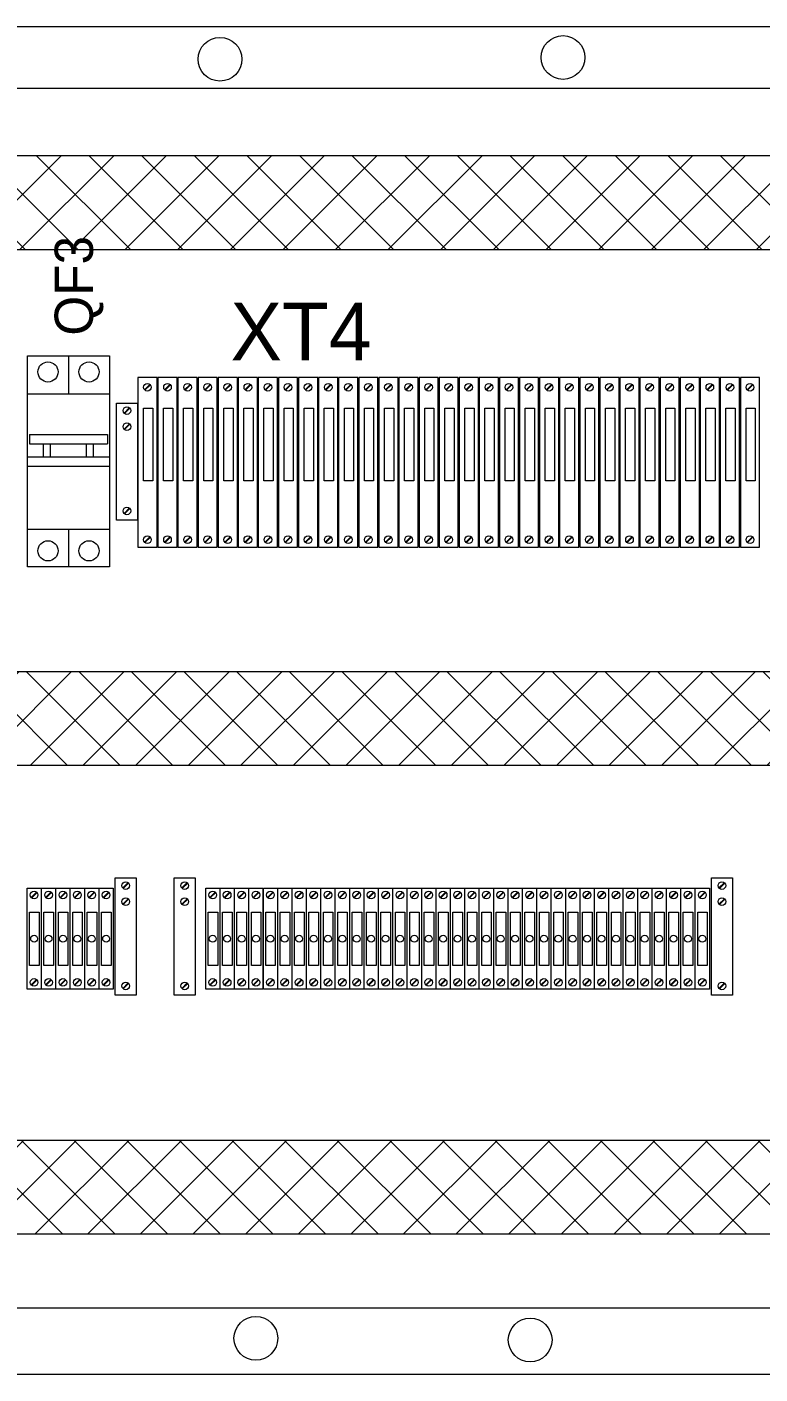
# Model space of a CAD drawing. Header units: millimetres. Extents: x 47793 to 72822, y 60284 to 123188.
# Drawn here: x 50123 to 50436, y 61988 to 62563 of the extents above; entities that cross this region are included whole.
import ezdxf

# ---------------------------------------------------------------- set-up
doc = ezdxf.new("R2010")
doc.units = ezdxf.units.MM
doc.header["$LTSCALE"] = 10
doc.layers.get('0').update_dxf_attribs({"lineweight": 18})
for name, color, linetype, lineweight in [('1轮廓实线层', 7, 'Continuous', 18), ('6文字层', 3, 'Continuous', 18), ('剖面线层', 4, 'Continuous', 18)]:
    doc.layers.add(name, color=color, linetype=linetype, lineweight=lineweight)
doc.styles.add('样式 1', font='SIMYOU.TTF', dxfattribs={"width": 0.9})

msp = doc.modelspace()

# ---------------------------------------------------------------- hatches: boundary and pattern name
at = {"layer": '剖面线层'}
h = msp.add_hatch(dxfattribs=at)
h.set_pattern_fill('ANSI37', color=256, scale=5, style=0)
h.paths.add_polyline_path([(49868.49, 62047.81), (49868.49, 62268.15), (49868.49, 62507.81), (50488.49, 62507.81), (50528.49, 62507.81), (50528.49, 62267.81), (50528.49, 62047.81)], flags=0)
h.paths.add_polyline_path([(49908.49, 62287.81), (49908.49, 62298.65), (49908.49, 62467.81), (50488.49, 62467.81), (50488.49, 62287.81)], flags=0)
h.paths.add_polyline_path([(49908.49, 62087.81), (49908.49, 62229.61), (49908.49, 62247.81), (50488.49, 62247.81), (50488.49, 62087.81)], flags=0)

# ---------------------------------------------------------------- linework, layer by layer
for p, q in [((49908.49, 62467.81), (50488.49, 62467.81)), ((49908.49, 62287.81), (50488.49, 62287.81)), ((49908.49, 62247.81), (50488.49, 62247.81)), ((49908.49, 62087.81), (50488.49, 62087.81))]:
    msp.add_line(p, q)
at = {"layer": '1轮廓实线层'}
for p, q in [((50488.49, 62507.81), (49868.49, 62507.81)), ((50123.18, 62422.42), (50140.68, 62422.42)), ((50123.18, 62332.42), (50123.18, 62422.42)), ((50140.68, 62422.42), (50158.18, 62422.42)), ((50140.68, 62422.42), (50140.68, 62406.28)), ((50158.18, 62422.42), (50158.18, 62332.42)), ((50123.18, 62406.28), (50158.18, 62406.28)), ((50124.08, 62388.83), (50157.28, 62388.83)), ((50124.08, 62388.83), (50124.08, 62384.87)), ((50157.28, 62388.83), (50157.28, 62384.87)), ((50124.08, 62384.87), (50157.28, 62384.87)), ((50130, 62379.4), (50130, 62384.87)), ((50133.01, 62379.4), (50133.01, 62384.87)), ((50148.35, 62379.4), (50148.35, 62384.87)), ((50151.36, 62379.4), (50151.36, 62384.87)), ((50123.18, 62379.4), (50158.18, 62379.4)), ((50123.18, 62375.44), (50158.18, 62375.44)), ((50123.18, 62348.57), (50158.18, 62348.57)), ((50140.68, 62348.57), (50140.68, 62332.42)), ((50140.68, 62332.42), (50123.18, 62332.42)), ((50158.18, 62332.42), (50140.68, 62332.42)), ((49868.49, 62047.81), (50528.49, 62047.81))]:
    msp.add_line(p, q, dxfattribs=at)
at = {"layer": '1轮廓实线层', "lineweight": 13}
for p, q in [((50178.45, 62413.26), (50170.25, 62413.26)), ((50170.25, 62413.26), (50170.25, 62340.76)), ((50178.45, 62340.76), (50178.45, 62413.26)), ((50187.02, 62413.26), (50178.82, 62413.26)), ((50178.82, 62413.26), (50178.82, 62340.76)), ((50187.02, 62340.76), (50187.02, 62413.26)), ((50195.59, 62413.26), (50187.39, 62413.26)), ((50187.39, 62413.26), (50187.39, 62340.76)), ((50195.59, 62340.76), (50195.59, 62413.26)), ((50204.16, 62413.26), (50195.96, 62413.26)), ((50195.96, 62413.26), (50195.96, 62340.76)), ((50204.16, 62340.76), (50204.16, 62413.26)), ((50212.73, 62413.26), (50204.53, 62413.26)), ((50204.53, 62413.26), (50204.53, 62340.76)), ((50212.73, 62340.76), (50212.73, 62413.26)), ((50221.3, 62413.26), (50213.1, 62413.26)), ((50213.1, 62413.26), (50213.1, 62340.76)), ((50221.3, 62340.76), (50221.3, 62413.26)), ((50229.87, 62413.26), (50221.67, 62413.26)), ((50221.67, 62413.26), (50221.67, 62340.76)), ((50229.87, 62340.76), (50229.87, 62413.26)), ((50238.44, 62413.26), (50230.24, 62413.26)), ((50230.24, 62413.26), (50230.24, 62340.76)), ((50238.44, 62340.76), (50238.44, 62413.26)), ((50247.01, 62413.26), (50238.81, 62413.26)), ((50238.81, 62413.26), (50238.81, 62340.76)), ((50247.01, 62340.76), (50247.01, 62413.26)), ((50255.58, 62413.26), (50247.38, 62413.26)), ((50247.38, 62413.26), (50247.38, 62340.76)), ((50255.58, 62340.76), (50255.58, 62413.26)), ((50264.15, 62413.26), (50255.95, 62413.26)), ((50255.95, 62413.26), (50255.95, 62340.76)), ((50264.15, 62340.76), (50264.15, 62413.26)), ((50272.72, 62413.26), (50264.52, 62413.26)), ((50264.52, 62413.26), (50264.52, 62340.76)), ((50272.72, 62340.76), (50272.72, 62413.26)), ((50281.29, 62413.26), (50273.09, 62413.26)), ((50273.09, 62413.26), (50273.09, 62340.76)), ((50281.29, 62340.76), (50281.29, 62413.26)), ((50289.86, 62413.26), (50281.66, 62413.26)), ((50281.66, 62413.26), (50281.66, 62340.76)), ((50289.86, 62340.76), (50289.86, 62413.26)), ((50298.43, 62413.26), (50290.23, 62413.26)), ((50290.23, 62413.26), (50290.23, 62340.76)), ((50298.43, 62340.76), (50298.43, 62413.26)), ((50307, 62413.26), (50298.8, 62413.26)), ((50298.8, 62413.26), (50298.8, 62340.76)), ((50307, 62340.76), (50307, 62413.26)), ((50315.57, 62413.26), (50307.37, 62413.26)), ((50307.37, 62413.26), (50307.37, 62340.76)), ((50315.57, 62340.76), (50315.57, 62413.26)), ((50324.14, 62413.26), (50315.94, 62413.26)), ((50315.94, 62413.26), (50315.94, 62340.76)), ((50324.14, 62340.76), (50324.14, 62413.26)), ((50332.71, 62413.26), (50324.51, 62413.26)), ((50324.51, 62413.26), (50324.51, 62340.76)), ((50332.71, 62340.76), (50332.71, 62413.26)), ((50341.28, 62413.26), (50333.08, 62413.26)), ((50333.08, 62413.26), (50333.08, 62340.76)), ((50341.28, 62340.76), (50341.28, 62413.26)), ((50349.85, 62413.26), (50341.65, 62413.26)), ((50341.65, 62413.26), (50341.65, 62340.76)), ((50349.85, 62340.76), (50349.85, 62413.26)), ((50358.43, 62413.26), (50350.23, 62413.26)), ((50350.23, 62413.26), (50350.23, 62340.76)), ((50358.43, 62340.76), (50358.43, 62413.26)), ((50367, 62413.26), (50358.8, 62413.26)), ((50358.8, 62413.26), (50358.8, 62340.76)), ((50367, 62340.76), (50367, 62413.26)), ((50375.57, 62413.26), (50367.37, 62413.26)), ((50367.37, 62413.26), (50367.37, 62340.76)), ((50375.57, 62340.76), (50375.57, 62413.26)), ((50384.14, 62413.26), (50375.94, 62413.26)), ((50375.94, 62413.26), (50375.94, 62340.76)), ((50384.14, 62340.76), (50384.14, 62413.26)), ((50392.71, 62413.26), (50384.51, 62413.26)), ((50384.51, 62413.26), (50384.51, 62340.76)), ((50392.71, 62340.76), (50392.71, 62413.26)), ((50401.28, 62413.26), (50393.08, 62413.26)), ((50393.08, 62413.26), (50393.08, 62340.76)), ((50401.28, 62340.76), (50401.28, 62413.26)), ((50409.85, 62413.26), (50401.65, 62413.26)), ((50401.65, 62413.26), (50401.65, 62340.76)), ((50409.85, 62340.76), (50409.85, 62413.26)), ((50418.42, 62413.26), (50410.22, 62413.26)), ((50410.22, 62413.26), (50410.22, 62340.76)), ((50418.42, 62340.76), (50418.42, 62413.26)), ((50426.99, 62413.26), (50418.79, 62413.26)), ((50418.79, 62413.26), (50418.79, 62340.76)), ((50426.99, 62340.76), (50426.99, 62413.26)), ((50435.56, 62413.26), (50427.36, 62413.26)), ((50427.36, 62413.26), (50427.36, 62340.76)), ((50435.56, 62340.76), (50435.56, 62413.26)), ((50173.1, 62408), (50175.39, 62410.3)), ((50173.3, 62407.8), (50175.6, 62410.1)), ((50181.67, 62408), (50183.97, 62410.3)), ((50181.87, 62407.8), (50184.17, 62410.1)), ((50190.24, 62408), (50192.54, 62410.3)), ((50190.44, 62407.8), (50192.74, 62410.1)), ((50198.81, 62408), (50201.11, 62410.3)), ((50199.01, 62407.8), (50201.31, 62410.1)), ((50207.38, 62408), (50209.68, 62410.3)), ((50207.58, 62407.8), (50209.88, 62410.1)), ((50215.95, 62408), (50218.25, 62410.3)), ((50216.15, 62407.8), (50218.45, 62410.1)), ((50224.52, 62408), (50226.82, 62410.3)), ((50224.72, 62407.8), (50227.02, 62410.1)), ((50233.09, 62408), (50235.39, 62410.3)), ((50233.29, 62407.8), (50235.59, 62410.1)), ((50241.66, 62408), (50243.96, 62410.3)), ((50241.86, 62407.8), (50244.16, 62410.1)), ((50250.23, 62408), (50252.53, 62410.3)), ((50250.43, 62407.8), (50252.73, 62410.1)), ((50258.8, 62408), (50261.1, 62410.3)), ((50259, 62407.8), (50261.3, 62410.1)), ((50267.37, 62408), (50269.67, 62410.3)), ((50267.57, 62407.8), (50269.87, 62410.1)), ((50275.94, 62408), (50278.24, 62410.3)), ((50276.14, 62407.8), (50278.44, 62410.1)), ((50284.51, 62408), (50286.81, 62410.3)), ((50284.71, 62407.8), (50287.01, 62410.1)), ((50293.08, 62408), (50295.38, 62410.3)), ((50293.28, 62407.8), (50295.58, 62410.1)), ((50301.65, 62408), (50303.95, 62410.3)), ((50301.85, 62407.8), (50304.15, 62410.1)), ((50310.22, 62408), (50312.52, 62410.3)), ((50310.43, 62407.8), (50312.72, 62410.1)), ((50318.79, 62408), (50321.09, 62410.3)), ((50319, 62407.8), (50321.29, 62410.1)), ((50327.36, 62408), (50329.66, 62410.3)), ((50327.57, 62407.8), (50329.86, 62410.1)), ((50335.93, 62408), (50338.23, 62410.3)), ((50336.14, 62407.8), (50338.43, 62410.1)), ((50344.51, 62408), (50346.8, 62410.3)), ((50344.71, 62407.8), (50347.01, 62410.1)), ((50353.08, 62408), (50355.37, 62410.3)), ((50353.28, 62407.8), (50355.58, 62410.1)), ((50361.65, 62408), (50363.94, 62410.3)), ((50361.85, 62407.8), (50364.15, 62410.1)), ((50370.22, 62408), (50372.51, 62410.3)), ((50370.42, 62407.8), (50372.72, 62410.1)), ((50378.79, 62408), (50381.09, 62410.3)), ((50378.99, 62407.8), (50381.29, 62410.1)), ((50387.36, 62408), (50389.66, 62410.3)), ((50387.56, 62407.8), (50389.86, 62410.1)), ((50395.93, 62408), (50398.23, 62410.3)), ((50396.13, 62407.8), (50398.43, 62410.1)), ((50404.5, 62408), (50406.8, 62410.3)), ((50404.7, 62407.8), (50407, 62410.1)), ((50413.07, 62408), (50415.37, 62410.3)), ((50413.27, 62407.8), (50415.57, 62410.1)), ((50421.64, 62408), (50423.94, 62410.3)), ((50421.84, 62407.8), (50424.14, 62410.1)), ((50430.21, 62408), (50432.51, 62410.3)), ((50430.41, 62407.8), (50432.71, 62410.1)), ((50161.11, 62402.32), (50170.11, 62402.32)), ((50161.11, 62352.32), (50161.11, 62402.32)), ((50164.36, 62398.06), (50166.66, 62400.36)), ((50164.56, 62397.86), (50166.86, 62400.15)), ((50170.11, 62402.32), (50170.11, 62352.32)), ((50164.36, 62391.18), (50166.66, 62393.48)), ((50164.56, 62390.98), (50166.86, 62393.28)), ((50164.36, 62355.24), (50166.66, 62357.54)), ((50164.56, 62355.04), (50166.86, 62357.33)), ((50170.11, 62352.32), (50161.11, 62352.32)), ((50173.1, 62342.96), (50175.39, 62345.26)), ((50173.3, 62342.76), (50175.6, 62345.06)), ((50181.67, 62342.96), (50183.97, 62345.26)), ((50181.87, 62342.76), (50184.17, 62345.06)), ((50190.24, 62342.96), (50192.54, 62345.26)), ((50190.44, 62342.76), (50192.74, 62345.06)), ((50198.81, 62342.96), (50201.11, 62345.26)), ((50199.01, 62342.76), (50201.31, 62345.06)), ((50207.38, 62342.96), (50209.68, 62345.26)), ((50207.58, 62342.76), (50209.88, 62345.06)), ((50215.95, 62342.96), (50218.25, 62345.26)), ((50216.15, 62342.76), (50218.45, 62345.06)), ((50224.52, 62342.96), (50226.82, 62345.26)), ((50224.72, 62342.76), (50227.02, 62345.06)), ((50233.09, 62342.96), (50235.39, 62345.26)), ((50233.29, 62342.76), (50235.59, 62345.06)), ((50241.66, 62342.96), (50243.96, 62345.26)), ((50241.86, 62342.76), (50244.16, 62345.06)), ((50250.23, 62342.96), (50252.53, 62345.26)), ((50250.43, 62342.76), (50252.73, 62345.06)), ((50258.8, 62342.96), (50261.1, 62345.26)), ((50259, 62342.76), (50261.3, 62345.06)), ((50267.37, 62342.96), (50269.67, 62345.26)), ((50267.57, 62342.76), (50269.87, 62345.06)), ((50275.94, 62342.96), (50278.24, 62345.26)), ((50276.14, 62342.76), (50278.44, 62345.06)), ((50284.51, 62342.96), (50286.81, 62345.26)), ((50284.71, 62342.76), (50287.01, 62345.06)), ((50293.08, 62342.96), (50295.38, 62345.26)), ((50293.28, 62342.76), (50295.58, 62345.06)), ((50301.65, 62342.96), (50303.95, 62345.26)), ((50301.85, 62342.76), (50304.15, 62345.06)), ((50310.22, 62342.96), (50312.52, 62345.26)), ((50310.43, 62342.76), (50312.72, 62345.06)), ((50318.79, 62342.96), (50321.09, 62345.26)), ((50319, 62342.76), (50321.29, 62345.06)), ((50327.36, 62342.96), (50329.66, 62345.26)), ((50327.57, 62342.76), (50329.86, 62345.06)), ((50335.93, 62342.96), (50338.23, 62345.26)), ((50336.14, 62342.76), (50338.43, 62345.06)), ((50344.51, 62342.96), (50346.8, 62345.26)), ((50344.71, 62342.76), (50347.01, 62345.06)), ((50353.08, 62342.96), (50355.37, 62345.26)), ((50353.28, 62342.76), (50355.58, 62345.06)), ((50361.65, 62342.96), (50363.94, 62345.26)), ((50361.85, 62342.76), (50364.15, 62345.06)), ((50370.22, 62342.96), (50372.51, 62345.26)), ((50370.42, 62342.76), (50372.72, 62345.06)), ((50378.79, 62342.96), (50381.09, 62345.26)), ((50378.99, 62342.76), (50381.29, 62345.06)), ((50387.36, 62342.96), (50389.66, 62345.26)), ((50387.56, 62342.76), (50389.86, 62345.06)), ((50395.93, 62342.96), (50398.23, 62345.26)), ((50396.13, 62342.76), (50398.43, 62345.06)), ((50404.5, 62342.96), (50406.8, 62345.26)), ((50404.7, 62342.76), (50407, 62345.06)), ((50413.07, 62342.96), (50415.37, 62345.26)), ((50413.27, 62342.76), (50415.57, 62345.06)), ((50421.64, 62342.96), (50423.94, 62345.26)), ((50421.84, 62342.76), (50424.14, 62345.06)), ((50430.21, 62342.96), (50432.51, 62345.26)), ((50430.41, 62342.76), (50432.71, 62345.06)), ((50170.25, 62340.76), (50178.45, 62340.76)), ((50178.82, 62340.76), (50187.02, 62340.76)), ((50187.39, 62340.76), (50195.59, 62340.76)), ((50195.96, 62340.76), (50204.16, 62340.76)), ((50204.53, 62340.76), (50212.73, 62340.76)), ((50213.1, 62340.76), (50221.3, 62340.76)), ((50221.67, 62340.76), (50229.87, 62340.76)), ((50230.24, 62340.76), (50238.44, 62340.76)), ((50238.81, 62340.76), (50247.01, 62340.76)), ((50247.38, 62340.76), (50255.58, 62340.76)), ((50255.95, 62340.76), (50264.15, 62340.76)), ((50264.52, 62340.76), (50272.72, 62340.76)), ((50273.09, 62340.76), (50281.29, 62340.76)), ((50281.66, 62340.76), (50289.86, 62340.76)), ((50290.23, 62340.76), (50298.43, 62340.76)), ((50298.8, 62340.76), (50307, 62340.76)), ((50307.37, 62340.76), (50315.57, 62340.76)), ((50315.94, 62340.76), (50324.14, 62340.76)), ((50324.51, 62340.76), (50332.71, 62340.76)), ((50333.08, 62340.76), (50341.28, 62340.76)), ((50341.65, 62340.76), (50349.85, 62340.76)), ((50350.23, 62340.76), (50358.43, 62340.76)), ((50358.8, 62340.76), (50367, 62340.76)), ((50367.37, 62340.76), (50375.57, 62340.76)), ((50375.94, 62340.76), (50384.14, 62340.76)), ((50384.51, 62340.76), (50392.71, 62340.76)), ((50393.08, 62340.76), (50401.28, 62340.76)), ((50401.65, 62340.76), (50409.85, 62340.76)), ((50410.22, 62340.76), (50418.42, 62340.76)), ((50418.79, 62340.76), (50426.99, 62340.76)), ((50427.36, 62340.76), (50435.56, 62340.76)), ((50160.59, 62199.65), (50169.59, 62199.65)), ((50160.59, 62149.65), (50160.59, 62199.65)), ((50169.59, 62199.65), (50169.59, 62149.65)), ((50185.78, 62199.65), (50194.78, 62199.65)), ((50185.78, 62149.65), (50185.78, 62199.65)), ((50194.78, 62199.65), (50194.78, 62149.65)), ((50414.96, 62199.65), (50423.96, 62199.65)), ((50414.96, 62149.65), (50414.96, 62199.65)), ((50423.96, 62199.65), (50423.96, 62149.65)), ((50123.02, 62195.25), (50129.02, 62195.25)), ((50123.02, 62152.25), (50123.02, 62195.25)), ((50124.77, 62191.35), (50127.07, 62193.65)), ((50124.97, 62191.15), (50127.27, 62193.45)), ((50129.02, 62195.25), (50129.02, 62152.25)), ((50129.16, 62195.25), (50135.16, 62195.25)), ((50129.16, 62152.25), (50129.16, 62195.25)), ((50130.91, 62191.35), (50133.21, 62193.65)), ((50131.12, 62191.15), (50133.41, 62193.45)), ((50135.16, 62195.25), (50135.16, 62152.25)), ((50135.31, 62195.25), (50141.31, 62195.25)), ((50135.31, 62152.25), (50135.31, 62195.25)), ((50137.06, 62191.35), (50139.36, 62193.65)), ((50137.26, 62191.15), (50139.56, 62193.45)), ((50141.31, 62195.25), (50141.31, 62152.25)), ((50141.45, 62195.25), (50147.45, 62195.25)), ((50141.45, 62152.25), (50141.45, 62195.25)), ((50143.2, 62191.35), (50145.5, 62193.65)), ((50143.4, 62191.15), (50145.7, 62193.45)), ((50147.45, 62195.25), (50147.45, 62152.25)), ((50147.59, 62195.25), (50153.59, 62195.25)), ((50147.59, 62152.25), (50147.59, 62195.25)), ((50149.34, 62191.35), (50151.64, 62193.65)), ((50149.55, 62191.15), (50151.84, 62193.45)), ((50153.59, 62195.25), (50153.59, 62152.25)), ((50153.74, 62195.25), (50159.74, 62195.25)), ((50153.74, 62152.25), (50153.74, 62195.25)), ((50155.49, 62191.35), (50157.79, 62193.65)), ((50155.69, 62191.15), (50157.99, 62193.45)), ((50159.74, 62195.25), (50159.74, 62152.25)), ((50163.84, 62195.38), (50166.14, 62197.68)), ((50164.04, 62195.18), (50166.34, 62197.48)), ((50189.03, 62195.38), (50191.32, 62197.68)), ((50189.23, 62195.18), (50191.53, 62197.48)), ((50199.23, 62195.25), (50205.23, 62195.25)), ((50199.23, 62152.25), (50199.23, 62195.25)), ((50200.98, 62191.35), (50203.28, 62193.65)), ((50201.18, 62191.15), (50203.48, 62193.45)), ((50205.23, 62195.25), (50205.23, 62152.25)), ((50205.37, 62195.25), (50211.37, 62195.25)), ((50205.37, 62152.25), (50205.37, 62195.25)), ((50207.13, 62191.35), (50209.42, 62193.65)), ((50207.33, 62191.15), (50209.63, 62193.45)), ((50211.37, 62195.25), (50211.37, 62152.25)), ((50211.52, 62195.25), (50217.52, 62195.25)), ((50211.52, 62152.25), (50211.52, 62195.25)), ((50213.27, 62191.35), (50215.57, 62193.65)), ((50213.47, 62191.15), (50215.77, 62193.45)), ((50217.52, 62195.25), (50217.52, 62152.25)), ((50217.66, 62195.25), (50223.66, 62195.25)), ((50217.66, 62152.25), (50217.66, 62195.25)), ((50219.41, 62191.35), (50221.71, 62193.65)), ((50219.61, 62191.15), (50221.91, 62193.45)), ((50223.66, 62195.25), (50223.66, 62152.25)), ((50223.81, 62195.25), (50229.81, 62195.25)), ((50223.81, 62152.25), (50223.81, 62195.25)), ((50225.56, 62191.35), (50227.85, 62193.65)), ((50225.76, 62191.15), (50228.06, 62193.45)), ((50229.81, 62195.25), (50229.81, 62152.25)), ((50229.95, 62195.25), (50235.95, 62195.25)), ((50229.95, 62152.25), (50229.95, 62195.25)), ((50231.7, 62191.35), (50234, 62193.65)), ((50231.9, 62191.15), (50234.2, 62193.45)), ((50235.95, 62195.25), (50235.95, 62152.25)), ((50236.09, 62195.25), (50242.09, 62195.25)), ((50236.09, 62152.25), (50236.09, 62195.25)), ((50237.84, 62191.35), (50240.14, 62193.65)), ((50238.04, 62191.15), (50240.34, 62193.45)), ((50242.09, 62195.25), (50242.09, 62152.25)), ((50242.24, 62195.25), (50248.24, 62195.25)), ((50242.24, 62152.25), (50242.24, 62195.25)), ((50243.99, 62191.35), (50246.28, 62193.65)), ((50244.19, 62191.15), (50246.49, 62193.45)), ((50248.24, 62195.25), (50248.24, 62152.25)), ((50248.38, 62195.25), (50254.38, 62195.25)), ((50248.38, 62152.25), (50248.38, 62195.25)), ((50250.13, 62191.35), (50252.43, 62193.65)), ((50250.33, 62191.15), (50252.63, 62193.45)), ((50254.38, 62195.25), (50254.38, 62152.25)), ((50254.52, 62195.25), (50260.52, 62195.25)), ((50254.52, 62152.25), (50254.52, 62195.25)), ((50256.27, 62191.35), (50258.57, 62193.65)), ((50256.48, 62191.15), (50258.77, 62193.45)), ((50260.52, 62195.25), (50260.52, 62152.25)), ((50260.67, 62195.25), (50266.67, 62195.25)), ((50260.67, 62152.25), (50260.67, 62195.25)), ((50262.42, 62191.35), (50264.72, 62193.65)), ((50262.62, 62191.15), (50264.92, 62193.45)), ((50266.67, 62195.25), (50266.67, 62152.25)), ((50266.81, 62195.25), (50272.81, 62195.25)), ((50266.81, 62152.25), (50266.81, 62195.25)), ((50268.56, 62191.35), (50270.86, 62193.65)), ((50268.76, 62191.15), (50271.06, 62193.45)), ((50272.81, 62195.25), (50272.81, 62152.25)), ((50272.95, 62195.25), (50278.95, 62195.25)), ((50272.95, 62152.25), (50272.95, 62195.25)), ((50274.7, 62191.35), (50277, 62193.65)), ((50274.91, 62191.15), (50277.2, 62193.45)), ((50278.95, 62195.25), (50278.95, 62152.25)), ((50279.1, 62195.25), (50285.1, 62195.25)), ((50279.1, 62152.25), (50279.1, 62195.25)), ((50280.85, 62191.35), (50283.15, 62193.65)), ((50281.05, 62191.15), (50283.35, 62193.45)), ((50285.1, 62195.25), (50285.1, 62152.25)), ((50285.24, 62195.25), (50291.24, 62195.25)), ((50285.24, 62152.25), (50285.24, 62195.25)), ((50286.99, 62191.35), (50289.29, 62193.65)), ((50287.19, 62191.15), (50289.49, 62193.45)), ((50291.24, 62195.25), (50291.24, 62152.25)), ((50291.38, 62195.25), (50297.38, 62195.25)), ((50291.38, 62152.25), (50291.38, 62195.25)), ((50293.13, 62191.35), (50295.43, 62193.65)), ((50293.34, 62191.15), (50295.63, 62193.45)), ((50297.38, 62195.25), (50297.38, 62152.25)), ((50297.53, 62195.25), (50303.53, 62195.25)), ((50297.53, 62152.25), (50297.53, 62195.25)), ((50299.28, 62191.35), (50301.58, 62193.65)), ((50299.48, 62191.15), (50301.78, 62193.45)), ((50303.53, 62195.25), (50303.53, 62152.25)), ((50303.67, 62195.25), (50309.67, 62195.25)), ((50303.67, 62152.25), (50303.67, 62195.25)), ((50305.42, 62191.35), (50307.72, 62193.65)), ((50305.62, 62191.15), (50307.92, 62193.45)), ((50309.67, 62195.25), (50309.67, 62152.25)), ((50309.82, 62195.25), (50315.82, 62195.25)), ((50309.82, 62152.25), (50309.82, 62195.25)), ((50311.57, 62191.35), (50313.86, 62193.65)), ((50311.77, 62191.15), (50314.07, 62193.45)), ((50315.82, 62195.25), (50315.82, 62152.25)), ((50315.96, 62195.25), (50321.96, 62195.25)), ((50315.96, 62152.25), (50315.96, 62195.25)), ((50317.71, 62191.35), (50320.01, 62193.65)), ((50317.91, 62191.15), (50320.21, 62193.45)), ((50321.96, 62195.25), (50321.96, 62152.25)), ((50322.1, 62195.25), (50328.1, 62195.25)), ((50322.1, 62152.25), (50322.1, 62195.25)), ((50323.85, 62191.35), (50326.15, 62193.65)), ((50324.05, 62191.15), (50326.35, 62193.45)), ((50328.1, 62195.25), (50328.1, 62152.25)), ((50328.25, 62195.25), (50334.25, 62195.25)), ((50328.25, 62152.25), (50328.25, 62195.25)), ((50330, 62191.35), (50332.29, 62193.65)), ((50330.2, 62191.15), (50332.5, 62193.45)), ((50334.25, 62195.25), (50334.25, 62152.25)), ((50334.39, 62195.25), (50340.39, 62195.25)), ((50334.39, 62152.25), (50334.39, 62195.25)), ((50336.14, 62191.35), (50338.44, 62193.65)), ((50336.34, 62191.15), (50338.64, 62193.45)), ((50340.39, 62195.25), (50340.39, 62152.25)), ((50340.53, 62195.25), (50346.53, 62195.25)), ((50340.53, 62152.25), (50340.53, 62195.25)), ((50342.28, 62191.35), (50344.58, 62193.65)), ((50342.48, 62191.15), (50344.78, 62193.45)), ((50346.53, 62195.25), (50346.53, 62152.25)), ((50346.68, 62195.25), (50352.68, 62195.25)), ((50346.68, 62152.25), (50346.68, 62195.25)), ((50348.43, 62191.35), (50350.72, 62193.65)), ((50348.63, 62191.15), (50350.93, 62193.45)), ((50352.68, 62195.25), (50352.68, 62152.25)), ((50352.82, 62195.25), (50358.82, 62195.25)), ((50352.82, 62152.25), (50352.82, 62195.25)), ((50354.57, 62191.35), (50356.87, 62193.65)), ((50354.77, 62191.15), (50357.07, 62193.45)), ((50358.82, 62195.25), (50358.82, 62152.25)), ((50358.96, 62195.25), (50364.96, 62195.25)), ((50358.96, 62152.25), (50358.96, 62195.25)), ((50360.71, 62191.35), (50363.01, 62193.65)), ((50360.92, 62191.15), (50363.21, 62193.45)), ((50364.96, 62195.25), (50364.96, 62152.25)), ((50365.11, 62195.25), (50371.11, 62195.25)), ((50365.11, 62152.25), (50365.11, 62195.25)), ((50366.86, 62191.35), (50369.16, 62193.65)), ((50367.06, 62191.15), (50369.36, 62193.45)), ((50371.11, 62195.25), (50371.11, 62152.25)), ((50371.25, 62195.25), (50377.25, 62195.25)), ((50371.25, 62152.25), (50371.25, 62195.25)), ((50373, 62191.35), (50375.3, 62193.65)), ((50373.2, 62191.15), (50375.5, 62193.45)), ((50377.25, 62195.25), (50377.25, 62152.25)), ((50377.39, 62195.25), (50383.39, 62195.25)), ((50377.39, 62152.25), (50377.39, 62195.25)), ((50379.14, 62191.35), (50381.44, 62193.65)), ((50379.35, 62191.15), (50381.64, 62193.45)), ((50383.39, 62195.25), (50383.39, 62152.25)), ((50383.54, 62195.25), (50389.54, 62195.25)), ((50383.54, 62152.25), (50383.54, 62195.25)), ((50385.29, 62191.35), (50387.59, 62193.65)), ((50385.49, 62191.15), (50387.79, 62193.45)), ((50389.54, 62195.25), (50389.54, 62152.25)), ((50389.68, 62195.25), (50395.68, 62195.25)), ((50389.68, 62152.25), (50389.68, 62195.25)), ((50391.43, 62191.35), (50393.73, 62193.65)), ((50391.63, 62191.15), (50393.93, 62193.45)), ((50395.68, 62195.25), (50395.68, 62152.25)), ((50395.82, 62195.25), (50401.82, 62195.25)), ((50395.82, 62152.25), (50395.82, 62195.25)), ((50397.57, 62191.35), (50399.87, 62193.65)), ((50397.78, 62191.15), (50400.07, 62193.45)), ((50401.82, 62195.25), (50401.82, 62152.25)), ((50401.97, 62195.25), (50407.97, 62195.25)), ((50401.97, 62152.25), (50401.97, 62195.25)), ((50403.72, 62191.35), (50406.02, 62193.65)), ((50403.92, 62191.15), (50406.22, 62193.45)), ((50407.97, 62195.25), (50407.97, 62152.25)), ((50408.11, 62195.25), (50414.11, 62195.25)), ((50408.11, 62152.25), (50408.11, 62195.25)), ((50409.86, 62191.35), (50412.16, 62193.65)), ((50410.06, 62191.15), (50412.36, 62193.45)), ((50414.11, 62195.25), (50414.11, 62152.25)), ((50418.21, 62195.38), (50420.51, 62197.68)), ((50418.41, 62195.18), (50420.71, 62197.48)), ((50163.84, 62188.51), (50166.14, 62190.81)), ((50164.04, 62188.31), (50166.34, 62190.61)), ((50189.03, 62188.51), (50191.32, 62190.81)), ((50189.23, 62188.31), (50191.53, 62190.61)), ((50418.21, 62188.51), (50420.51, 62190.81)), ((50418.41, 62188.31), (50420.71, 62190.61)), ((50124.77, 62154.06), (50127.07, 62156.35)), ((50124.97, 62153.85), (50127.27, 62156.15)), ((50130.91, 62154.06), (50133.21, 62156.35)), ((50131.12, 62153.85), (50133.41, 62156.15)), ((50137.06, 62154.06), (50139.36, 62156.35)), ((50137.26, 62153.85), (50139.56, 62156.15)), ((50143.2, 62154.06), (50145.5, 62156.35)), ((50143.4, 62153.85), (50145.7, 62156.15)), ((50149.34, 62154.06), (50151.64, 62156.35)), ((50149.55, 62153.85), (50151.84, 62156.15)), ((50155.49, 62154.06), (50157.79, 62156.35)), ((50155.69, 62153.85), (50157.99, 62156.15)), ((50163.84, 62152.56), (50166.14, 62154.86)), ((50164.04, 62152.36), (50166.34, 62154.66)), ((50189.03, 62152.56), (50191.32, 62154.86)), ((50189.23, 62152.36), (50191.53, 62154.66)), ((50200.98, 62154.06), (50203.28, 62156.35)), ((50201.18, 62153.85), (50203.48, 62156.15)), ((50207.13, 62154.06), (50209.42, 62156.35)), ((50207.33, 62153.85), (50209.63, 62156.15)), ((50213.27, 62154.06), (50215.57, 62156.35)), ((50213.47, 62153.85), (50215.77, 62156.15)), ((50219.41, 62154.06), (50221.71, 62156.35)), ((50219.61, 62153.85), (50221.91, 62156.15)), ((50225.56, 62154.06), (50227.85, 62156.35)), ((50225.76, 62153.85), (50228.06, 62156.15)), ((50231.7, 62154.06), (50234, 62156.35)), ((50231.9, 62153.85), (50234.2, 62156.15)), ((50237.84, 62154.06), (50240.14, 62156.35)), ((50238.04, 62153.85), (50240.34, 62156.15)), ((50243.99, 62154.06), (50246.28, 62156.35)), ((50244.19, 62153.85), (50246.49, 62156.15)), ((50250.13, 62154.06), (50252.43, 62156.35)), ((50250.33, 62153.85), (50252.63, 62156.15)), ((50256.27, 62154.06), (50258.57, 62156.35)), ((50256.48, 62153.85), (50258.77, 62156.15)), ((50262.42, 62154.06), (50264.72, 62156.35)), ((50262.62, 62153.85), (50264.92, 62156.15)), ((50268.56, 62154.06), (50270.86, 62156.35)), ((50268.76, 62153.85), (50271.06, 62156.15)), ((50274.7, 62154.06), (50277, 62156.35)), ((50274.91, 62153.85), (50277.2, 62156.15)), ((50280.85, 62154.06), (50283.15, 62156.35)), ((50281.05, 62153.85), (50283.35, 62156.15)), ((50286.99, 62154.06), (50289.29, 62156.35)), ((50287.19, 62153.85), (50289.49, 62156.15)), ((50293.13, 62154.06), (50295.43, 62156.35)), ((50293.34, 62153.85), (50295.63, 62156.15)), ((50299.28, 62154.06), (50301.58, 62156.35)), ((50299.48, 62153.85), (50301.78, 62156.15)), ((50305.42, 62154.06), (50307.72, 62156.35)), ((50305.62, 62153.85), (50307.92, 62156.15)), ((50311.57, 62154.06), (50313.86, 62156.35)), ((50311.77, 62153.85), (50314.07, 62156.15)), ((50317.71, 62154.06), (50320.01, 62156.35)), ((50317.91, 62153.85), (50320.21, 62156.15)), ((50323.85, 62154.06), (50326.15, 62156.35)), ((50324.05, 62153.85), (50326.35, 62156.15)), ((50330, 62154.06), (50332.29, 62156.35)), ((50330.2, 62153.85), (50332.5, 62156.15)), ((50336.14, 62154.06), (50338.44, 62156.35)), ((50336.34, 62153.85), (50338.64, 62156.15)), ((50342.28, 62154.06), (50344.58, 62156.35)), ((50342.48, 62153.85), (50344.78, 62156.15)), ((50348.43, 62154.06), (50350.72, 62156.35)), ((50348.63, 62153.85), (50350.93, 62156.15)), ((50354.57, 62154.06), (50356.87, 62156.35)), ((50354.77, 62153.85), (50357.07, 62156.15)), ((50360.71, 62154.06), (50363.01, 62156.35)), ((50360.92, 62153.85), (50363.21, 62156.15)), ((50366.86, 62154.06), (50369.16, 62156.35)), ((50367.06, 62153.85), (50369.36, 62156.15)), ((50373, 62154.06), (50375.3, 62156.35)), ((50373.2, 62153.85), (50375.5, 62156.15)), ((50379.14, 62154.06), (50381.44, 62156.35)), ((50379.35, 62153.85), (50381.64, 62156.15)), ((50385.29, 62154.06), (50387.59, 62156.35)), ((50385.49, 62153.85), (50387.79, 62156.15)), ((50391.43, 62154.06), (50393.73, 62156.35)), ((50391.63, 62153.85), (50393.93, 62156.15)), ((50397.57, 62154.06), (50399.87, 62156.35)), ((50397.78, 62153.85), (50400.07, 62156.15)), ((50403.72, 62154.06), (50406.02, 62156.35)), ((50403.92, 62153.85), (50406.22, 62156.15)), ((50409.86, 62154.06), (50412.16, 62156.35)), ((50410.06, 62153.85), (50412.36, 62156.15)), ((50418.21, 62152.56), (50420.51, 62154.86)), ((50418.41, 62152.36), (50420.71, 62154.66)), ((50129.02, 62152.25), (50123.02, 62152.25)), ((50135.16, 62152.25), (50129.16, 62152.25)), ((50141.31, 62152.25), (50135.31, 62152.25)), ((50147.45, 62152.25), (50141.45, 62152.25)), ((50153.59, 62152.25), (50147.59, 62152.25)), ((50159.74, 62152.25), (50153.74, 62152.25)), ((50169.59, 62149.65), (50160.59, 62149.65)), ((50194.78, 62149.65), (50185.78, 62149.65)), ((50205.23, 62152.25), (50199.23, 62152.25)), ((50211.37, 62152.25), (50205.37, 62152.25)), ((50217.52, 62152.25), (50211.52, 62152.25)), ((50223.66, 62152.25), (50217.66, 62152.25)), ((50229.81, 62152.25), (50223.81, 62152.25)), ((50235.95, 62152.25), (50229.95, 62152.25)), ((50242.09, 62152.25), (50236.09, 62152.25)), ((50248.24, 62152.25), (50242.24, 62152.25)), ((50254.38, 62152.25), (50248.38, 62152.25)), ((50260.52, 62152.25), (50254.52, 62152.25)), ((50266.67, 62152.25), (50260.67, 62152.25)), ((50272.81, 62152.25), (50266.81, 62152.25)), ((50278.95, 62152.25), (50272.95, 62152.25)), ((50285.1, 62152.25), (50279.1, 62152.25)), ((50291.24, 62152.25), (50285.24, 62152.25)), ((50297.38, 62152.25), (50291.38, 62152.25)), ((50303.53, 62152.25), (50297.53, 62152.25)), ((50309.67, 62152.25), (50303.67, 62152.25)), ((50315.82, 62152.25), (50309.82, 62152.25)), ((50321.96, 62152.25), (50315.96, 62152.25)), ((50328.1, 62152.25), (50322.1, 62152.25)), ((50334.25, 62152.25), (50328.25, 62152.25)), ((50340.39, 62152.25), (50334.39, 62152.25)), ((50346.53, 62152.25), (50340.53, 62152.25)), ((50352.68, 62152.25), (50346.68, 62152.25)), ((50358.82, 62152.25), (50352.82, 62152.25)), ((50364.96, 62152.25), (50358.96, 62152.25)), ((50371.11, 62152.25), (50365.11, 62152.25)), ((50377.25, 62152.25), (50371.25, 62152.25)), ((50383.39, 62152.25), (50377.39, 62152.25)), ((50389.54, 62152.25), (50383.54, 62152.25)), ((50395.68, 62152.25), (50389.68, 62152.25)), ((50401.82, 62152.25), (50395.82, 62152.25)), ((50407.97, 62152.25), (50401.97, 62152.25)), ((50414.11, 62152.25), (50408.11, 62152.25)), ((50423.96, 62149.65), (50414.96, 62149.65))]:
    msp.add_line(p, q, dxfattribs=at)
at = {"layer": '1轮廓实线层'}
for points in [[(49809.87, 62532.82), (49809.87, 62017.96, 0.414214), (49839.87, 61987.96), (50563.46, 61987.96, 0.414214), (50593.46, 62017.96), (50593.46, 62532.82, 0.414214), (50563.46, 62562.82), (49839.87, 62562.82, 0.414214)], [(49841.93, 62526.51), (49841.93, 62026.25, 0.414214), (49851.93, 62016.25), (50549.69, 62016.25, 0.414214), (50559.69, 62026.25), (50559.69, 62526.51, 0.414214), (50549.69, 62536.51), (49851.93, 62536.51, 0.414214)]]:
    msp.add_lwpolyline(points, format="xyb", close=True, dxfattribs=at)
at = {"layer": '1轮廓实线层', "lineweight": 13}
for points in [[(50172.66, 62400.11), (50176.61, 62400.11), (50176.61, 62369.17), (50172.66, 62369.17)], [(50181.23, 62400.11), (50185.18, 62400.11), (50185.18, 62369.17), (50181.23, 62369.17)], [(50189.81, 62400.11), (50193.75, 62400.11), (50193.75, 62369.17), (50189.81, 62369.17)], [(50198.38, 62400.11), (50202.32, 62400.11), (50202.32, 62369.17), (50198.38, 62369.17)], [(50206.95, 62400.11), (50210.89, 62400.11), (50210.89, 62369.17), (50206.95, 62369.17)], [(50215.52, 62400.11), (50219.46, 62400.11), (50219.46, 62369.17), (50215.52, 62369.17)], [(50224.09, 62400.11), (50228.03, 62400.11), (50228.03, 62369.17), (50224.09, 62369.17)], [(50232.66, 62400.11), (50236.6, 62400.11), (50236.6, 62369.17), (50232.66, 62369.17)], [(50241.23, 62400.11), (50245.17, 62400.11), (50245.17, 62369.17), (50241.23, 62369.17)], [(50249.8, 62400.11), (50253.74, 62400.11), (50253.74, 62369.17), (50249.8, 62369.17)], [(50258.37, 62400.11), (50262.31, 62400.11), (50262.31, 62369.17), (50258.37, 62369.17)], [(50266.94, 62400.11), (50270.88, 62400.11), (50270.88, 62369.17), (50266.94, 62369.17)], [(50275.51, 62400.11), (50279.45, 62400.11), (50279.45, 62369.17), (50275.51, 62369.17)], [(50284.08, 62400.11), (50288.02, 62400.11), (50288.02, 62369.17), (50284.08, 62369.17)], [(50292.65, 62400.11), (50296.6, 62400.11), (50296.6, 62369.17), (50292.65, 62369.17)], [(50301.22, 62400.11), (50305.17, 62400.11), (50305.17, 62369.17), (50301.22, 62369.17)], [(50309.79, 62400.11), (50313.74, 62400.11), (50313.74, 62369.17), (50309.79, 62369.17)], [(50318.36, 62400.11), (50322.31, 62400.11), (50322.31, 62369.17), (50318.36, 62369.17)], [(50326.93, 62400.11), (50330.88, 62400.11), (50330.88, 62369.17), (50326.93, 62369.17)], [(50335.5, 62400.11), (50339.45, 62400.11), (50339.45, 62369.17), (50335.5, 62369.17)], [(50344.07, 62400.11), (50348.02, 62400.11), (50348.02, 62369.17), (50344.07, 62369.17)], [(50352.64, 62400.11), (50356.59, 62400.11), (50356.59, 62369.17), (50352.64, 62369.17)], [(50361.21, 62400.11), (50365.16, 62400.11), (50365.16, 62369.17), (50361.21, 62369.17)], [(50369.78, 62400.11), (50373.73, 62400.11), (50373.73, 62369.17), (50369.78, 62369.17)], [(50378.36, 62400.11), (50382.3, 62400.11), (50382.3, 62369.17), (50378.36, 62369.17)], [(50386.93, 62400.11), (50390.87, 62400.11), (50390.87, 62369.17), (50386.93, 62369.17)], [(50395.5, 62400.11), (50399.44, 62400.11), (50399.44, 62369.17), (50395.5, 62369.17)], [(50404.07, 62400.11), (50408.01, 62400.11), (50408.01, 62369.17), (50404.07, 62369.17)], [(50412.64, 62400.11), (50416.58, 62400.11), (50416.58, 62369.17), (50412.64, 62369.17)], [(50421.21, 62400.11), (50425.15, 62400.11), (50425.15, 62369.17), (50421.21, 62369.17)], [(50429.78, 62400.11), (50433.72, 62400.11), (50433.72, 62369.17), (50429.78, 62369.17)], [(50124.05, 62185.08), (50128.13, 62185.08), (50128.13, 62162.32), (50124.05, 62162.32)], [(50130.2, 62185.08), (50134.28, 62185.08), (50134.28, 62162.32), (50130.2, 62162.32)], [(50136.34, 62185.08), (50140.42, 62185.08), (50140.42, 62162.32), (50136.34, 62162.32)], [(50142.48, 62185.08), (50146.57, 62185.08), (50146.57, 62162.32), (50142.48, 62162.32)], [(50148.63, 62185.08), (50152.71, 62185.08), (50152.71, 62162.32), (50148.63, 62162.32)], [(50154.77, 62185.08), (50158.85, 62185.08), (50158.85, 62162.32), (50154.77, 62162.32)], [(50200.27, 62185.08), (50204.35, 62185.08), (50204.35, 62162.32), (50200.27, 62162.32)], [(50206.41, 62185.08), (50210.49, 62185.08), (50210.49, 62162.32), (50206.41, 62162.32)], [(50212.55, 62185.08), (50216.63, 62185.08), (50216.63, 62162.32), (50212.55, 62162.32)], [(50218.7, 62185.08), (50222.78, 62185.08), (50222.78, 62162.32), (50218.7, 62162.32)], [(50224.84, 62185.08), (50228.92, 62185.08), (50228.92, 62162.32), (50224.84, 62162.32)], [(50230.98, 62185.08), (50235.06, 62185.08), (50235.06, 62162.32), (50230.98, 62162.32)], [(50237.13, 62185.08), (50241.21, 62185.08), (50241.21, 62162.32), (50237.13, 62162.32)], [(50243.27, 62185.08), (50247.35, 62185.08), (50247.35, 62162.32), (50243.27, 62162.32)], [(50249.41, 62185.08), (50253.49, 62185.08), (50253.49, 62162.32), (50249.41, 62162.32)], [(50255.56, 62185.08), (50259.64, 62185.08), (50259.64, 62162.32), (50255.56, 62162.32)], [(50261.7, 62185.08), (50265.78, 62185.08), (50265.78, 62162.32), (50261.7, 62162.32)], [(50267.85, 62185.08), (50271.93, 62185.08), (50271.93, 62162.32), (50267.85, 62162.32)], [(50273.99, 62185.08), (50278.07, 62185.08), (50278.07, 62162.32), (50273.99, 62162.32)], [(50280.13, 62185.08), (50284.21, 62185.08), (50284.21, 62162.32), (50280.13, 62162.32)], [(50286.28, 62185.08), (50290.36, 62185.08), (50290.36, 62162.32), (50286.28, 62162.32)], [(50292.42, 62185.08), (50296.5, 62185.08), (50296.5, 62162.32), (50292.42, 62162.32)], [(50298.56, 62185.08), (50302.64, 62185.08), (50302.64, 62162.32), (50298.56, 62162.32)], [(50304.71, 62185.08), (50308.79, 62185.08), (50308.79, 62162.32), (50304.71, 62162.32)], [(50310.85, 62185.08), (50314.93, 62185.08), (50314.93, 62162.32), (50310.85, 62162.32)], [(50316.99, 62185.08), (50321.07, 62185.08), (50321.07, 62162.32), (50316.99, 62162.32)], [(50323.14, 62185.08), (50327.22, 62185.08), (50327.22, 62162.32), (50323.14, 62162.32)], [(50329.28, 62185.08), (50333.36, 62185.08), (50333.36, 62162.32), (50329.28, 62162.32)], [(50335.42, 62185.08), (50339.5, 62185.08), (50339.5, 62162.32), (50335.42, 62162.32)], [(50341.57, 62185.08), (50345.65, 62185.08), (50345.65, 62162.32), (50341.57, 62162.32)], [(50347.71, 62185.08), (50351.79, 62185.08), (50351.79, 62162.32), (50347.71, 62162.32)], [(50353.85, 62185.08), (50357.93, 62185.08), (50357.93, 62162.32), (50353.85, 62162.32)], [(50360, 62185.08), (50364.08, 62185.08), (50364.08, 62162.32), (50360, 62162.32)], [(50366.14, 62185.08), (50370.22, 62185.08), (50370.22, 62162.32), (50366.14, 62162.32)], [(50372.29, 62185.08), (50376.37, 62185.08), (50376.37, 62162.32), (50372.29, 62162.32)], [(50378.43, 62185.08), (50382.51, 62185.08), (50382.51, 62162.32), (50378.43, 62162.32)], [(50384.57, 62185.08), (50388.65, 62185.08), (50388.65, 62162.32), (50384.57, 62162.32)], [(50390.72, 62185.08), (50394.8, 62185.08), (50394.8, 62162.32), (50390.72, 62162.32)], [(50396.86, 62185.08), (50400.94, 62185.08), (50400.94, 62162.32), (50396.86, 62162.32)], [(50403, 62185.08), (50407.08, 62185.08), (50407.08, 62162.32), (50403, 62162.32)], [(50409.15, 62185.08), (50413.23, 62185.08), (50413.23, 62162.32), (50409.15, 62162.32)]]:
    msp.add_lwpolyline(points, close=True, dxfattribs=at)
at = {"layer": '1轮廓实线层'}
for centre, radius in [((50205.29, 62549.04), 9.33), ((50351.67, 62549.78), 9.33), ((50131.93, 62415.59), 4.3), ((50149.43, 62415.59), 4.3), ((50131.93, 62339.25), 4.3), ((50149.43, 62339.25), 4.3), ((50220.62, 62003.21), 9.33), ((50337.66, 62002.5), 9.33)]:
    msp.add_circle(centre, radius, dxfattribs=at)
at = {"layer": '1轮廓实线层', "lineweight": 13}
for centre, radius in [((50174.35, 62409.05), 1.63), ((50182.92, 62409.05), 1.63), ((50191.49, 62409.05), 1.63), ((50200.06, 62409.05), 1.63), ((50208.63, 62409.05), 1.63), ((50217.2, 62409.05), 1.63), ((50225.77, 62409.05), 1.63), ((50234.34, 62409.05), 1.63), ((50242.91, 62409.05), 1.63), ((50251.48, 62409.05), 1.63), ((50260.05, 62409.05), 1.63), ((50268.62, 62409.05), 1.63), ((50277.19, 62409.05), 1.63), ((50285.76, 62409.05), 1.63), ((50294.33, 62409.05), 1.63), ((50302.9, 62409.05), 1.63), ((50311.47, 62409.05), 1.63), ((50320.04, 62409.05), 1.63), ((50328.61, 62409.05), 1.63), ((50337.18, 62409.05), 1.63), ((50345.75, 62409.05), 1.63), ((50354.33, 62409.05), 1.63), ((50362.9, 62409.05), 1.63), ((50371.47, 62409.05), 1.63), ((50380.04, 62409.05), 1.63), ((50388.61, 62409.05), 1.63), ((50397.18, 62409.05), 1.63), ((50405.75, 62409.05), 1.63), ((50414.32, 62409.05), 1.63), ((50422.89, 62409.05), 1.63), ((50431.46, 62409.05), 1.63), ((50165.61, 62399.11), 1.63), ((50165.61, 62392.23), 1.63), ((50165.61, 62356.29), 1.63), ((50174.35, 62344.01), 1.63), ((50182.92, 62344.01), 1.63), ((50191.49, 62344.01), 1.63), ((50200.06, 62344.01), 1.63), ((50208.63, 62344.01), 1.63), ((50217.2, 62344.01), 1.63), ((50225.77, 62344.01), 1.63), ((50234.34, 62344.01), 1.63), ((50242.91, 62344.01), 1.63), ((50251.48, 62344.01), 1.63), ((50260.05, 62344.01), 1.63), ((50268.62, 62344.01), 1.63), ((50277.19, 62344.01), 1.63), ((50285.76, 62344.01), 1.63), ((50294.33, 62344.01), 1.63), ((50302.9, 62344.01), 1.63), ((50311.47, 62344.01), 1.63), ((50320.04, 62344.01), 1.63), ((50328.61, 62344.01), 1.63), ((50337.18, 62344.01), 1.63), ((50345.75, 62344.01), 1.63), ((50354.33, 62344.01), 1.63), ((50362.9, 62344.01), 1.63), ((50371.47, 62344.01), 1.63), ((50380.04, 62344.01), 1.63), ((50388.61, 62344.01), 1.63), ((50397.18, 62344.01), 1.63), ((50405.75, 62344.01), 1.63), ((50414.32, 62344.01), 1.63), ((50422.89, 62344.01), 1.63), ((50431.46, 62344.01), 1.63), ((50126.02, 62192.4), 1.63), ((50132.16, 62192.4), 1.63), ((50138.31, 62192.4), 1.63), ((50144.45, 62192.4), 1.63), ((50150.59, 62192.4), 1.63), ((50156.74, 62192.4), 1.63), ((50165.09, 62196.43), 1.63), ((50190.28, 62196.43), 1.63), ((50202.23, 62192.4), 1.63), ((50208.37, 62192.4), 1.63), ((50214.52, 62192.4), 1.63), ((50220.66, 62192.4), 1.63), ((50226.81, 62192.4), 1.63), ((50232.95, 62192.4), 1.63), ((50239.09, 62192.4), 1.63), ((50245.24, 62192.4), 1.63), ((50251.38, 62192.4), 1.63), ((50257.52, 62192.4), 1.63), ((50263.67, 62192.4), 1.63), ((50269.81, 62192.4), 1.63), ((50275.95, 62192.4), 1.63), ((50282.1, 62192.4), 1.63), ((50288.24, 62192.4), 1.63), ((50294.38, 62192.4), 1.63), ((50300.53, 62192.4), 1.63), ((50306.67, 62192.4), 1.63), ((50312.82, 62192.4), 1.63), ((50318.96, 62192.4), 1.63), ((50325.1, 62192.4), 1.63), ((50331.25, 62192.4), 1.63), ((50337.39, 62192.4), 1.63), ((50343.53, 62192.4), 1.63), ((50349.68, 62192.4), 1.63), ((50355.82, 62192.4), 1.63), ((50361.96, 62192.4), 1.63), ((50368.11, 62192.4), 1.63), ((50374.25, 62192.4), 1.63), ((50380.39, 62192.4), 1.63), ((50386.54, 62192.4), 1.63), ((50392.68, 62192.4), 1.63), ((50398.82, 62192.4), 1.63), ((50404.97, 62192.4), 1.63), ((50411.11, 62192.4), 1.63), ((50419.46, 62196.43), 1.63), ((50165.09, 62189.56), 1.63), ((50190.28, 62189.56), 1.63), ((50419.46, 62189.56), 1.63), ((50126.02, 62173.75), 1.47), ((50132.16, 62173.75), 1.47), ((50138.31, 62173.75), 1.47), ((50144.45, 62173.75), 1.47), ((50150.59, 62173.75), 1.47), ((50156.74, 62173.75), 1.47), ((50202.23, 62173.75), 1.47), ((50208.37, 62173.75), 1.47), ((50214.52, 62173.75), 1.47), ((50220.66, 62173.75), 1.47), ((50226.81, 62173.75), 1.47), ((50232.95, 62173.75), 1.47), ((50239.09, 62173.75), 1.47), ((50245.24, 62173.75), 1.47), ((50251.38, 62173.75), 1.47), ((50257.52, 62173.75), 1.47), ((50263.67, 62173.75), 1.47), ((50269.81, 62173.75), 1.47), ((50275.95, 62173.75), 1.47), ((50282.1, 62173.75), 1.47), ((50288.24, 62173.75), 1.47), ((50294.38, 62173.75), 1.47), ((50300.53, 62173.75), 1.47), ((50306.67, 62173.75), 1.47), ((50312.82, 62173.75), 1.47), ((50318.96, 62173.75), 1.47), ((50325.1, 62173.75), 1.47), ((50331.25, 62173.75), 1.47), ((50337.39, 62173.75), 1.47), ((50343.53, 62173.75), 1.47), ((50349.68, 62173.75), 1.47), ((50355.82, 62173.75), 1.47), ((50361.96, 62173.75), 1.47), ((50368.11, 62173.75), 1.47), ((50374.25, 62173.75), 1.47), ((50380.39, 62173.75), 1.47), ((50386.54, 62173.75), 1.47), ((50392.68, 62173.75), 1.47), ((50398.82, 62173.75), 1.47), ((50404.97, 62173.75), 1.47), ((50411.11, 62173.75), 1.47), ((50126.02, 62155.1), 1.63), ((50132.16, 62155.1), 1.63), ((50138.31, 62155.1), 1.63), ((50144.45, 62155.1), 1.63), ((50150.59, 62155.1), 1.63), ((50156.74, 62155.1), 1.63), ((50165.09, 62153.61), 1.63), ((50190.28, 62153.61), 1.63), ((50202.23, 62155.1), 1.63), ((50208.37, 62155.1), 1.63), ((50214.52, 62155.1), 1.63), ((50220.66, 62155.1), 1.63), ((50226.81, 62155.1), 1.63), ((50232.95, 62155.1), 1.63), ((50239.09, 62155.1), 1.63), ((50245.24, 62155.1), 1.63), ((50251.38, 62155.1), 1.63), ((50257.52, 62155.1), 1.63), ((50263.67, 62155.1), 1.63), ((50269.81, 62155.1), 1.63), ((50275.95, 62155.1), 1.63), ((50282.1, 62155.1), 1.63), ((50288.24, 62155.1), 1.63), ((50294.38, 62155.1), 1.63), ((50300.53, 62155.1), 1.63), ((50306.67, 62155.1), 1.63), ((50312.82, 62155.1), 1.63), ((50318.96, 62155.1), 1.63), ((50325.1, 62155.1), 1.63), ((50331.25, 62155.1), 1.63), ((50337.39, 62155.1), 1.63), ((50343.53, 62155.1), 1.63), ((50349.68, 62155.1), 1.63), ((50355.82, 62155.1), 1.63), ((50361.96, 62155.1), 1.63), ((50368.11, 62155.1), 1.63), ((50374.25, 62155.1), 1.63), ((50380.39, 62155.1), 1.63), ((50386.54, 62155.1), 1.63), ((50392.68, 62155.1), 1.63), ((50398.82, 62155.1), 1.63), ((50404.97, 62155.1), 1.63), ((50411.11, 62155.1), 1.63), ((50419.46, 62153.61), 1.63)]:
    msp.add_circle(centre, radius, dxfattribs=at)

# ---------------------------------------------------------------- texts
at = {"layer": '6文字层', "style": '样式 1'}
msp.add_text('QF3', height=16.361, rotation=90, dxfattribs=at).set_placement((50151.13, 62431.08))
msp.add_text('XT4', height=24.542, dxfattribs=at).set_placement((50209.84, 62420.56))

doc.saveas('drawing.dxf')
